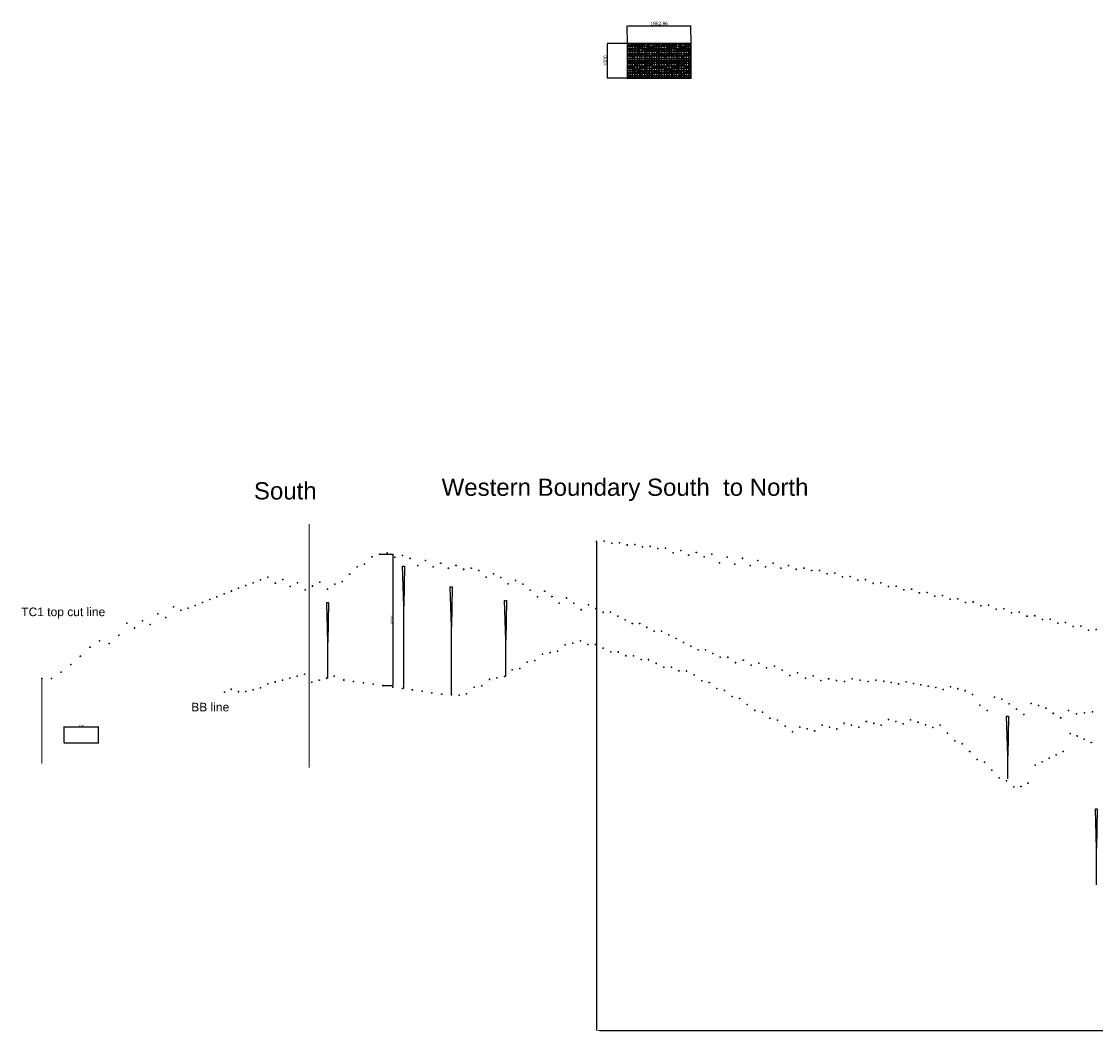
# Model space of a CAD drawing. Header units: millimetres. Extents: x -20 to 139867, y 57001 to 93759.
# Drawn here: x 72089 to 103404, y 64361 to 93759 of the extents above; entities that cross this region are included whole.
import ezdxf

# ---------------------------------------------------------------- set-up
doc = ezdxf.new("R2010")
doc.units = ezdxf.units.MM
doc.header["$PDMODE"] = 34
doc.header["$PDSIZE"] = 20
for name, color, linetype in [('cad-block.com', 250, 'Continuous'), ('hatch stone', 254, 'Continuous'), ('net', 4, 'Continuous')]:
    doc.layers.add(name, color=color, linetype=linetype)
doc.styles.get("Standard").update_dxf_attribs({"font": 'arial.ttf', "height": 100})
doc.dimstyles.new('ISO-25', dxfattribs={"dimtxt": 2.5, "dimasz": 2.5, "dimexe": 1.25, "dimexo": 0.625, "dimtad": 1, "dimtxsty": 'Standard', "dimcen": 2.5, "dimadec": 0, "dimazin": 0, "dimtfac": 1, "dimtmove": 0, "dimatfit": 3, "dimfxl": 1, "dimarcsym": 0})

# ---------------------------------------------------------------- blocks, each defined once
blk = doc.blocks.new('*D1')
at = {"color": 0, "lineweight": -2, "transparency": 16777216}
for p, q in [((82506, 78252), (82894, 78252)), ((82893, 78250), (82893, 74430)), ((82609, 74428), (82894, 74428))]:
    blk.add_line(p, q, dxfattribs=at)
at = {"color": 0, "transparency": 16777216}
for points in [[(82893, 78250), (82894, 78250), (82893, 78252)], [(82893, 74430), (82894, 74430), (82893, 74428)]]:
    blk.add_solid(points, dxfattribs=at)
at = {"layer": 'Defpoints', "color": 0, "transparency": 16777216}
for p in [(82505, 78252), (82609, 74428), (82893, 74428)]:
    blk.add_point(p, dxfattribs=at)
at = {"color": 0, "lineweight": 0, "transparency": 16777216, "insert": (82862, 76340), "char_height": 50, "attachment_point": 5, "rotation": 90}
blk.add_mtext('3824,82', dxfattribs=at)
blk = doc.blocks.new('*D2')
at = {"color": 0, "lineweight": -2, "transparency": 16777216}
for p, q in [((73332, 72765), (73332, 73234)), ((73334, 73232), (74329, 73232)), ((74332, 72765), (74332, 73234))]:
    blk.add_line(p, q, dxfattribs=at)
at = {"color": 0, "transparency": 16777216}
for points in [[(73334, 73233), (73334, 73232), (73332, 73232)], [(74329, 73233), (74329, 73232), (74332, 73232)]]:
    blk.add_solid(points, dxfattribs=at)
at = {"layer": 'Defpoints', "color": 0, "transparency": 16777216}
for p in [(74332, 73232), (73332, 72764), (74332, 72764)]:
    blk.add_point(p, dxfattribs=at)
at = {"color": 0, "lineweight": 0, "transparency": 16777216, "insert": (73832, 73259), "char_height": 50, "attachment_point": 5}
blk.add_mtext('1000', dxfattribs=at)
blk = doc.blocks.new('*D4')
at = {"color": 0, "lineweight": -2, "transparency": 16777216}
for p, q in [((88820, 78624), (88820, 64387)), ((139845, 72295), (139845, 64387)), ((88920, 64388), (139745, 64388))]:
    blk.add_line(p, q, dxfattribs=at)
at = {"color": 0, "transparency": 16777216}
for points in [[(88920, 64405), (88920, 64372), (88820, 64388)], [(139745, 64405), (139745, 64372), (139845, 64388)]]:
    blk.add_solid(points, dxfattribs=at)
at = {"layer": 'Defpoints', "color": 0, "transparency": 16777216}
for p in [(88820, 78625), (139845, 72296), (139845, 64388)]:
    blk.add_point(p, dxfattribs=at)
at = {"color": 0, "transparency": 16777216, "insert": (114332, 64690), "char_height": 500, "attachment_point": 5}
blk.add_mtext('51024,76', dxfattribs=at)
blk = doc.blocks.new('Gabion wall')
at = {"layer": 'hatch stone'}
h = blk.add_hatch(color=256, dxfattribs=at)
h.dxf.hatch_style = 1
h.paths.add_polyline_path([(401, 696), (401, 690), (424, 676), (443, 686), (444, 696)])
h.paths.add_polyline_path([(619, 470), (634, 440), (644, 438), (644, 474)])
h.paths.add_polyline_path([(603, 559), (603, 565), (606, 570), (634, 581), (645, 581), (645, 565), (645, 553), (641, 549), (641, 540), (633, 533), (627, 533)])
h.paths.add_polyline_path([(565, 645), (556, 648), (543, 678), (571, 689), (623, 695), (644, 683), (637, 656), (623, 660), (597, 660)])
h.paths.add_polyline_path([(446, 616), (442, 620), (436, 629), (440, 643), (430, 671), (438, 681), (443, 681), (456, 693), (470, 693), (479, 696), (524, 696), (536, 684), (553, 645), (541, 626), (523, 623), (492, 617)])
h.paths.add_polyline_path([(579, 572), (577, 589), (568, 623), (563, 638), (564, 641), (611, 658), (623, 657), (632, 639), (644, 601), (644, 589), (624, 582), (610, 575), (598, 573), (584, 566)])
h.paths.add_polyline_path([(512, 564), (505, 599), (502, 613), (504, 616), (538, 623), (564, 625), (574, 586), (575, 572), (544, 569), (528, 567), (514, 560)])
h.paths.add_polyline_path([(419, 577), (419, 601), (425, 613), (495, 613), (498, 606), (494, 575), (472, 575)])
h.paths.add_polyline_path([(254, 692), (257, 677), (280, 667), (304, 661), (317, 655), (334, 662), (335, 670), (326, 680), (320, 689), (284, 693)])
h.paths.add_polyline_path([(102, 668), (93, 683), (89, 696), (116, 696), (137, 696), (138, 694), (126, 676), (121, 664)])
h.paths.add_polyline_path([(91, 668), (91, 682), (86, 693), (67, 696), (35, 696), (16, 685), (6, 664), (11, 655), (25, 653)])
h.paths.add_polyline_path([(150, 694), (171, 689), (178, 683), (181, 673), (184, 664), (181, 655), (170, 649), (166, 641), (149, 648), (134, 658), (130, 664), (130, 673), (132, 681), (137, 687)])
h.paths.add_polyline_path([(181, 679), (187, 665), (193, 666), (203, 669), (219, 666), (251, 671), (254, 676), (252, 686), (218, 692), (205, 696), (189, 696), (180, 685)])
h.paths.add_polyline_path([(172, 648), (172, 624), (177, 608), (185, 603), (219, 603), (231, 612), (231, 621), (229, 636), (227, 648), (230, 659), (225, 662), (205, 666), (196, 664), (184, 653)])
h.paths.add_polyline_path([(146, 570), (162, 578), (169, 590), (174, 601), (168, 621), (168, 634), (132, 654), (115, 663), (53, 652), (28, 644), (17, 638), (7, 628), (5, 616), (5, 599), (14, 591), (25, 588), (41, 582), (48, 573), (68, 570), (75, 572), (110, 572)])
h.paths.add_polyline_path([(172, 546), (210, 546), (220, 543), (224, 549), (233, 592), (227, 598), (188, 598), (176, 593), (171, 584), (171, 555)])
h.paths.add_polyline_path([(234, 614), (234, 625), (234, 639), (230, 649), (237, 667), (272, 667), (280, 662), (306, 657), (313, 645), (311, 626), (296, 624), (276, 613), (268, 605), (239, 607)])
h.paths.add_polyline_path([(283, 609), (283, 614), (298, 622), (310, 620), (315, 600), (312, 594), (307, 592)])
h.paths.add_polyline_path([(320, 584), (341, 584), (367, 573), (413, 577), (413, 602), (437, 643), (429, 665), (390, 693), (341, 684), (341, 658), (321, 653), (316, 628), (313, 622)])
h.paths.add_polyline_path([(545, 472), (517, 476), (507, 490), (507, 535), (514, 557), (531, 566), (545, 566), (560, 570), (575, 570), (580, 564), (595, 561), (616, 540), (620, 532), (627, 530), (637, 519), (640, 481), (634, 474)])
h.paths.add_polyline_path([(367, 467), (367, 496), (376, 570), (391, 570), (450, 570), (492, 573), (501, 568), (504, 512), (502, 493), (506, 478), (506, 468), (496, 458), (458, 454), (427, 459), (375, 459)])
h.paths.add_polyline_path([(301, 487), (270, 490), (259, 485), (233, 495), (227, 504), (227, 551), (254, 590), (279, 606), (286, 604), (318, 581), (368, 568), (368, 552), (360, 486)])
h.paths.add_polyline_path([(154, 479), (148, 489), (154, 520), (154, 530), (161, 545), (181, 542), (213, 542), (221, 537), (221, 495), (211, 485), (168, 481)])
h.paths.add_polyline_path([(52, 497), (50, 513), (55, 544), (63, 560), (78, 569), (90, 567), (101, 570), (123, 565), (136, 567), (159, 560), (161, 550), (143, 510), (127, 428), (111, 428), (80, 467)])
h.paths.add_polyline_path([(5, 469), (5, 583), (27, 583), (31, 583), (42, 577), (46, 566), (46, 490), (39, 483), (28, 479), (19, 471), (10, 467)])
h.paths.add_polyline_path([(618, 354), (538, 355), (524, 355), (505, 365), (493, 387), (485, 424), (485, 446), (508, 464), (540, 468), (594, 468), (620, 455), (638, 426), (642, 412), (642, 376), (637, 363)])
h.paths.add_polyline_path([(367, 357), (369, 394), (373, 405), (371, 426), (375, 436), (379, 453), (404, 453), (432, 451), (449, 446), (470, 446), (479, 441), (486, 393), (486, 371), (478, 355), (437, 354), (396, 354)])
h.paths.add_polyline_path([(247, 374), (250, 358), (288, 354), (346, 355), (366, 372), (366, 394), (352, 419), (352, 435), (364, 435), (370, 441), (350, 473), (310, 480), (277, 486), (268, 483), (264, 477), (264, 460), (264, 444), (256, 424)])
h.paths.add_polyline_path([(115, 358), (115, 377), (126, 417), (143, 460), (169, 477), (208, 481), (245, 481), (262, 471), (262, 453), (256, 442), (247, 405), (242, 377), (230, 354), (164, 353)])
h.paths.add_polyline_path([(16, 356), (47, 356), (75, 354), (110, 356), (116, 418), (96, 438), (76, 466), (67, 472), (56, 478), (18, 468), (7, 442), (7, 371)])
h = blk.add_hatch(color=256, dxfattribs=at)
h.dxf.hatch_style = 1
h.paths.add_polyline_path([(252, 310), (245, 321), (264, 340), (312, 340), (318, 326), (300, 324)])
h.paths.add_polyline_path([(100, 327), (90, 342), (96, 344), (120, 344), (135, 341), (138, 323), (129, 324), (124, 330)])
h.paths.add_polyline_path([(11, 281), (3, 284), (3, 300), (12, 320), (16, 344), (46, 344), (48, 337), (44, 327), (19, 297)])
h.paths.add_polyline_path([(173, 310), (173, 312), (194, 316), (212, 316), (209, 306), (189, 295)], flags=17)
h.paths.add_polyline_path([(122, 326), (100, 282), (100, 223), (111, 220), (152, 251), (157, 265), (189, 290), (172, 307), (145, 312)])
h.paths.add_polyline_path([(144, 336), (139, 321), (147, 317), (179, 315), (203, 323), (229, 326), (237, 321), (245, 334), (244, 337), (238, 342), (171, 342), (164, 338), (149, 338)])
h.paths.add_polyline_path([(92, 218), (73, 223), (47, 223), (22, 229), (16, 235), (11, 258), (13, 274), (21, 293), (46, 325), (66, 333), (89, 329), (113, 318), (96, 283), (93, 251), (89, 240), (94, 224)])
h.paths.add_polyline_path([(222, 324), (230, 324), (241, 313), (248, 300), (245, 257), (242, 253), (158, 253), (157, 257), (158, 261), (167, 271), (193, 289), (211, 304), (217, 320)])
h.paths.add_polyline_path([(392, 322), (370, 314), (358, 313), (340, 320), (325, 323), (321, 329), (321, 333), (332, 342), (388, 342), (394, 331)])
h.paths.add_polyline_path([(645, 284), (648, 334), (639, 338), (630, 342), (621, 339), (618, 336), (626, 306), (634, 296), (635, 284)])
h.paths.add_polyline_path([(615, 220), (615, 207), (636, 182), (646, 176), (647, 216), (643, 227), (631, 229)])
h.paths.add_polyline_path([(516, 222), (512, 232), (507, 240), (511, 263), (517, 318), (527, 332), (536, 344), (606, 340), (615, 336), (622, 310), (635, 263), (631, 233), (603, 220), (587, 227), (547, 225)])
h.paths.add_polyline_path([(468, 269), (466, 274), (463, 289), (463, 296), (455, 298), (449, 320), (455, 326), (477, 336), (492, 337), (501, 323), (502, 318), (512, 317), (513, 308), (510, 291), (508, 262), (503, 254), (499, 253), (480, 266), (471, 266)])
h.paths.add_polyline_path([(384, 256), (378, 286), (367, 293), (366, 306), (371, 312), (435, 333), (442, 330), (447, 317), (455, 288), (459, 276), (457, 275), (449, 272), (441, 267), (399, 259), (390, 255)])
h.paths.add_polyline_path([(272, 252), (275, 233), (280, 231), (304, 232), (347, 234), (369, 232), (376, 243), (376, 280), (374, 285), (367, 286), (364, 291), (362, 303), (353, 309), (338, 318), (324, 320), (303, 321), (288, 317), (276, 308), (255, 304), (251, 295), (248, 266), (254, 257), (262, 253)])
h.paths.add_polyline_path([(262, 178), (265, 192), (269, 213), (279, 226), (295, 226), (330, 225), (346, 229), (372, 229), (374, 203), (372, 181), (366, 159), (350, 148), (327, 139), (301, 140), (288, 145), (272, 156)])
h.paths.add_polyline_path([(198, 194), (201, 218), (200, 246), (204, 248), (267, 250), (270, 247), (267, 215), (261, 189), (232, 191), (198, 193)])
h.paths.add_polyline_path([(138, 189), (131, 195), (125, 214), (130, 225), (146, 237), (171, 246), (188, 246), (196, 238), (196, 214), (193, 203), (193, 196), (192, 192), (162, 187)])
h.paths.add_polyline_path([(9, 118), (59, 109), (98, 112), (111, 129), (124, 180), (127, 189), (124, 212), (85, 216), (67, 221), (52, 221), (21, 224), (16, 219), (11, 196), (5, 150), (4, 132)])
h.paths.add_polyline_path([(112, 119), (113, 131), (128, 171), (142, 187), (161, 184), (201, 190), (221, 185), (226, 177), (224, 155), (223, 111), (218, 107), (204, 104), (180, 111), (170, 114), (156, 110), (142, 113), (115, 117)])
h.paths.add_polyline_path([(246, 91), (229, 100), (227, 111), (228, 134), (227, 162), (230, 182), (236, 188), (259, 186), (260, 183), (258, 177), (269, 155), (267, 140), (264, 114), (261, 94), (254, 91)])
h.paths.add_polyline_path([(379, 162), (427, 150), (446, 144), (473, 140), (486, 144), (491, 172), (494, 188), (504, 192), (510, 196), (510, 220), (498, 249), (478, 264), (454, 264), (399, 257), (383, 247), (379, 239), (379, 195), (376, 173), (376, 167)])
h.paths.add_polyline_path([(507, 107), (494, 136), (497, 177), (517, 199), (522, 201), (522, 216), (526, 219), (543, 220), (552, 214), (585, 224), (596, 220), (622, 193), (634, 179), (646, 171), (645, 147), (634, 128), (631, 124), (624, 120), (601, 115), (592, 117), (542, 117), (519, 106)])
h.paths.add_polyline_path([(393, 129), (395, 137), (412, 151), (424, 149), (434, 128), (439, 116), (437, 99), (427, 85), (423, 85), (410, 95), (396, 121)])
h.paths.add_polyline_path([(343, 126), (337, 136), (339, 139), (363, 151), (369, 157), (386, 144), (390, 136), (389, 129), (378, 123), (371, 121), (361, 121)])
h.paths.add_polyline_path([(456, 87), (470, 82), (486, 81), (493, 85), (501, 85), (506, 93), (501, 109), (497, 119), (489, 138), (470, 138), (445, 141), (435, 135), (440, 120), (440, 102), (451, 88)])
h.paths.add_polyline_path([(533, 8), (518, 12), (511, 23), (511, 75), (516, 81), (521, 103), (546, 113), (585, 113), (598, 110), (627, 110), (635, 89), (639, 47), (637, 19), (627, 10), (602, 8), (564, 8)])
h.paths.add_polyline_path([(434, 10), (421, 35), (417, 59), (412, 73), (413, 85), (420, 84), (427, 85), (502, 80), (504, 78), (507, 70), (508, 21), (502, 11), (487, 8), (466, 11), (461, 8), (446, 8)])
edge = h.paths.add_edge_path()
edge.add_line((304, 8), (301, 10))
edge.add_line((301, 10), (280, 12))
edge.add_arc((280, 15), 2.96, 209.2961, 270, ccw=False)
edge.add_line((278, 14), (274, 40))
edge.add_line((274, 40), (272, 64))
edge.add_line((272, 64), (273, 71))
edge.add_line((273, 71), (267, 87))
edge.add_line((267, 87), (266, 97))
edge.add_line((266, 97), (272, 103))
edge.add_line((272, 103), (268, 117))
edge.add_line((268, 117), (269, 136))
edge.add_line((269, 136), (273, 144))
edge.add_arc((277, 142), 4.67, 64.5498, 152.2084, ccw=False)
edge.add_line((279, 146), (297, 136))
edge.add_line((297, 136), (311, 137))
edge.add_arc((313, 116), 21.2, 54.6393, 95.204, ccw=False)
edge.add_arc((385, 218), 104, 234.6393, 245.4339)
edge.add_arc((351, 142), 21, 245.4339, 274.9507)
edge.add_line((352, 122), (394, 120))
edge.add_line((394, 120), (402, 105))
edge.add_line((402, 105), (408, 94))
edge.add_line((408, 94), (412, 60))
edge.add_line((412, 60), (411, 49))
edge.add_line((411, 49), (413, 37))
edge.add_arc((374, 34), 39.2, -13.0449, 4.922, ccw=False)
edge.add_line((412, 25), (401, 8))
edge.add_line((401, 8), (337, 8))
edge.add_line((337, 8), (329, 11))
edge.add_line((329, 11), (304, 8))
edge = h.paths.add_edge_path()
edge.add_line((178, 13), (173, 37))
edge.add_line((173, 37), (169, 52))
edge.add_line((169, 52), (163, 83))
edge.add_line((163, 83), (163, 95))
edge.add_arc((168, 96), 4.67, 121.7826, 180.5803, ccw=False)
edge.add_line((165, 100), (216, 98))
edge.add_line((216, 98), (236, 92))
edge.add_line((236, 92), (244, 88))
edge.add_line((244, 88), (257, 87))
edge.add_arc((256, 76), 11, 37.3875, 83.6673, ccw=False)
edge.add_line((265, 83), (268, 75))
edge.add_arc((231, 61), 39, -1.9087, 20.7767, ccw=False)
edge.add_arc((388, 56), 118, 178.0913, 190.6861)
edge.add_line((272, 34), (270, 10))
edge.add_line((270, 10), (263, 8))
edge.add_line((263, 8), (228, 8))
edge.add_line((228, 8), (218, 12))
edge.add_line((218, 12), (199, 12))
edge.add_line((199, 12), (184, 9))
edge.add_line((184, 9), (181, 9))
edge.add_line((181, 9), (178, 13))
edge = h.paths.add_edge_path()
edge.add_line((13, 15), (13, 36))
edge.add_arc((155, 36), 142, 155.7178, 180, ccw=False)
edge.add_arc((37, 90), 12.4, 106.8827, 155.7178, ccw=False)
edge.add_arc((54, 34), 71, 94.0486, 106.8827, ccw=False)
edge.add_arc((1288, -20280), 20422, 93.2235, 93.4786, ccw=False)
edge.add_arc((142, 92), 18.3, 4.1621, 95.9726, ccw=False)
edge.add_arc((391, 75), 231, 175.5292, 189.8576)
edge.add_line((163, 35), (154, 11))
edge.add_arc((148, 14), 5.94, 263.0464, 333.1808, ccw=False)
edge.add_line((148, 8), (66, 9))
edge.add_line((66, 9), (22, 11))
edge.add_arc((22, 23), 12.4, 221.3823, 267.2671, ccw=False)
at = {"color": 0}
for points in [[(146, 570), (162, 578), (169, 590), (174, 601), (168, 621), (168, 634), (132, 654), (115, 663), (53, 652), (28, 644), (17, 638), (7, 628), (5, 616), (5, 599), (14, 591), (25, 588), (41, 582), (48, 573), (68, 570), (75, 572), (110, 572), (146, 570)], [(91, 668), (91, 682), (86, 693), (67, 696), (35, 696), (16, 685), (6, 664), (11, 655), (25, 653), (91, 668)], [(102, 668), (93, 683), (89, 696), (116, 696), (137, 696), (138, 694), (126, 676), (121, 664), (102, 668)], [(150, 694), (171, 689), (178, 683), (181, 673), (184, 664), (181, 655), (170, 649), (166, 641), (149, 648), (134, 658), (130, 664), (130, 673), (132, 681), (137, 687), (150, 694)], [(172, 648), (172, 624), (177, 608), (185, 603), (219, 603), (231, 612), (231, 621), (229, 636), (227, 648), (230, 659), (225, 662), (205, 666), (196, 664), (184, 653), (172, 648)], [(181, 679), (187, 665), (193, 666), (203, 669), (219, 666), (251, 671), (254, 676), (252, 686), (218, 692), (205, 696), (189, 696), (180, 685), (181, 679)], [(234, 614), (234, 625), (234, 639), (230, 649), (237, 667), (272, 667), (280, 662), (306, 657), (313, 645), (311, 626), (296, 624), (276, 613), (268, 605), (239, 607), (234, 614)], [(254, 692), (257, 677), (280, 667), (304, 661), (317, 655), (334, 662), (335, 670), (326, 680), (320, 689), (284, 693), (254, 692)], [(320, 584), (341, 584), (367, 573), (413, 577), (413, 602), (437, 643), (429, 665), (390, 693), (390, 693), (390, 693), (390, 693), (341, 684), (341, 658), (321, 653), (316, 628), (313, 622), (320, 584)], [(401, 696), (401, 690), (424, 676), (443, 686), (444, 696)], [(446, 616), (442, 620), (436, 629), (440, 643), (430, 671), (438, 681), (443, 681), (456, 693), (470, 693), (479, 696), (524, 696), (536, 684), (553, 645), (541, 626), (523, 623), (492, 617), (446, 616)], [(565, 645), (556, 648), (543, 678), (571, 689), (623, 695), (623, 695), (644, 683), (637, 656), (623, 660), (597, 660), (565, 645)], [(579, 572), (577, 589), (568, 623), (563, 638), (564, 641), (611, 658), (623, 657), (632, 639), (644, 601), (644, 589), (624, 582), (610, 575), (598, 573), (584, 566), (579, 572)], [(5, 469), (5, 583), (27, 583), (31, 583), (42, 577), (46, 566), (46, 490), (39, 483), (28, 479), (19, 471), (10, 467), (5, 469)], [(16, 356), (47, 356), (75, 354), (110, 356), (116, 418), (96, 438), (76, 466), (67, 472), (56, 478), (18, 468), (7, 442), (7, 371), (16, 356)], [(52, 497), (50, 513), (55, 544), (63, 560), (78, 569), (90, 567), (101, 570), (123, 565), (136, 567), (159, 560), (161, 550), (143, 510), (127, 428), (111, 428), (80, 467), (52, 497)], [(115, 358), (115, 377), (126, 417), (143, 460), (169, 477), (208, 481), (245, 481), (262, 471), (262, 453), (256, 442), (247, 405), (242, 377), (230, 354), (164, 353), (115, 358)], [(154, 479), (148, 489), (154, 520), (154, 530), (161, 545), (181, 542), (213, 542), (221, 537), (221, 495), (211, 485), (168, 481), (154, 479)], [(172, 546), (210, 546), (220, 543), (224, 549), (233, 592), (227, 598), (188, 598), (176, 593), (171, 584), (171, 555), (172, 546)], [(301, 487), (270, 490), (259, 485), (233, 495), (227, 504), (227, 551), (254, 590), (279, 606), (286, 604), (318, 581), (368, 568), (368, 552), (360, 486), (301, 487)], [(247, 374), (250, 358), (288, 354), (346, 355), (366, 372), (366, 394), (352, 419), (352, 435), (364, 435), (370, 441), (350, 473), (310, 480), (277, 486), (268, 483), (264, 477), (264, 460), (264, 444), (256, 424), (247, 374)], [(283, 609), (283, 614), (298, 622), (310, 620), (315, 600), (312, 594), (307, 592), (283, 609)], [(367, 467), (367, 496), (376, 570), (391, 570), (450, 570), (492, 573), (501, 568), (504, 512), (502, 493), (506, 478), (506, 468), (496, 458), (458, 454), (427, 459), (375, 459), (367, 467)], [(367, 357), (369, 394), (373, 405), (371, 426), (375, 436), (379, 453), (404, 453), (432, 451), (449, 446), (470, 446), (479, 441), (486, 393), (486, 371), (478, 355), (437, 354), (396, 354), (367, 357)], [(419, 577), (419, 601), (425, 613), (495, 613), (498, 606), (494, 575), (472, 575), (419, 577)], [(618, 354), (538, 355), (524, 355), (505, 365), (493, 387), (485, 424), (485, 446), (508, 464), (540, 468), (594, 468), (620, 455), (638, 426), (642, 412), (642, 376), (637, 363), (618, 354)], [(512, 564), (505, 599), (502, 613), (504, 616), (538, 623), (564, 625), (574, 586), (575, 572), (544, 569), (528, 567), (514, 560), (512, 564)], [(545, 472), (517, 476), (507, 490), (507, 535), (514, 557), (531, 566), (545, 566), (560, 570), (575, 570), (580, 564), (595, 561), (616, 540), (620, 532), (627, 530), (637, 519), (640, 481), (634, 474), (545, 472)], [(603, 559), (603, 565), (606, 570), (634, 581), (645, 581), (645, 565), (645, 553), (641, 549), (641, 540), (633, 533), (627, 533), (603, 559)], [(619, 470), (634, 440), (644, 438), (644, 474), (619, 470)], [(11, 281), (3, 284), (3, 300), (12, 320), (16, 344), (46, 344), (48, 337), (44, 327), (19, 297), (11, 281)], [(9, 118), (59, 109), (98, 112), (111, 129), (124, 180), (127, 189), (124, 212), (85, 216), (67, 221), (52, 221), (21, 224), (16, 219), (11, 196), (5, 150), (4, 132), (9, 118)], [(92, 218), (73, 223), (47, 223), (22, 229), (16, 235), (11, 258), (13, 274), (21, 293), (46, 325), (66, 333), (89, 329), (113, 318), (96, 283), (93, 251), (89, 240), (94, 224), (92, 218)], [(100, 327), (90, 342), (96, 344), (120, 344), (135, 341), (138, 323), (129, 324), (124, 330), (100, 327)], [(122, 326), (100, 282), (100, 223), (111, 220), (152, 251), (157, 265), (189, 290), (172, 307), (145, 312), (122, 326)], [(138, 189), (131, 195), (125, 214), (130, 225), (146, 237), (171, 246), (188, 246), (196, 238), (196, 214), (193, 203), (193, 196), (192, 192), (162, 187), (138, 189)], [(144, 336), (139, 321), (147, 317), (179, 315), (203, 323), (229, 326), (237, 321), (245, 334), (244, 337), (238, 342), (171, 342), (164, 338), (149, 338), (144, 336)], [(222, 324), (230, 324), (241, 313), (248, 300), (245, 257), (242, 253), (158, 253), (157, 257), (158, 261), (167, 271), (193, 289), (211, 304), (217, 320), (222, 324)], [(173, 310), (173, 312), (194, 316), (212, 316), (209, 306), (189, 295), (173, 310)], [(198, 194), (201, 218), (200, 246), (204, 248), (267, 250), (270, 247), (267, 215), (261, 189), (232, 191), (198, 193)], [(252, 310), (245, 321), (264, 340), (312, 340), (318, 326), (300, 324), (252, 310)], [(272, 252), (272, 252), (272, 252), (275, 233), (280, 231), (304, 232), (347, 234), (369, 232), (376, 243), (376, 280), (374, 285), (367, 286), (364, 291), (362, 303), (353, 309), (338, 318), (324, 320), (303, 321), (288, 317), (276, 308), (255, 304), (251, 295), (248, 266), (254, 257), (262, 253), (272, 252)], [(262, 178), (265, 192), (269, 213), (279, 226), (295, 226), (330, 225), (346, 229), (372, 229), (374, 203), (372, 181), (366, 159), (350, 148), (327, 139), (301, 140), (288, 145), (272, 156), (262, 178)], [(392, 322), (370, 314), (358, 313), (340, 320), (325, 323), (321, 329), (321, 333), (332, 342), (388, 342), (394, 331), (392, 322)], [(384, 256), (378, 286), (367, 293), (366, 306), (371, 312), (435, 333), (442, 330), (447, 317), (455, 288), (459, 276), (457, 275), (449, 272), (441, 267), (399, 259), (390, 255), (384, 256)], [(379, 162), (427, 150), (446, 144), (473, 140), (486, 144), (491, 172), (494, 188), (504, 192), (510, 196), (510, 220), (498, 249), (478, 264), (454, 264), (399, 257), (383, 247), (379, 239), (379, 195), (376, 173), (376, 167), (379, 162)], [(468, 269), (466, 274), (463, 289), (463, 296), (455, 298), (449, 320), (455, 326), (477, 336), (492, 337), (501, 323), (502, 318), (512, 317), (513, 308), (510, 291), (508, 262), (503, 254), (499, 253), (480, 266), (471, 266), (468, 269)], [(507, 107), (494, 136), (497, 177), (517, 199), (522, 201), (522, 216), (526, 219), (543, 220), (552, 214), (585, 224), (596, 220), (622, 193), (634, 179), (646, 171), (645, 147), (634, 128), (631, 124), (624, 120), (601, 115), (592, 117), (542, 117), (519, 106), (507, 107)], [(516, 222), (512, 232), (507, 240), (511, 263), (517, 318), (527, 332), (536, 344), (606, 340), (615, 336), (622, 310), (635, 263), (631, 233), (603, 220), (587, 227), (547, 225), (516, 222)], [(615, 220), (615, 207), (636, 182), (646, 176), (647, 216), (643, 227), (631, 229), (615, 220)], [(645, 284), (648, 334), (639, 338), (630, 342), (621, 339), (618, 336), (626, 306), (634, 296), (635, 284), (645, 284)], [(112, 119), (113, 131), (128, 171), (142, 187), (161, 184), (201, 190), (221, 185), (226, 177), (224, 155), (223, 111), (218, 107), (204, 104), (180, 111), (170, 114), (156, 110), (142, 113), (115, 117), (112, 119)], [(246, 91), (229, 100), (227, 111), (228, 134), (227, 162), (230, 182), (236, 188), (259, 186), (260, 183), (258, 177), (269, 155), (267, 140), (264, 114), (261, 94), (254, 91), (246, 91)], [(343, 126), (337, 136), (339, 139), (363, 151), (369, 157), (386, 144), (390, 136), (389, 129), (378, 123), (371, 121), (361, 121), (343, 126)], [(393, 129), (395, 137), (412, 151), (424, 149), (434, 128), (439, 116), (437, 99), (427, 85), (423, 85), (410, 95), (396, 121), (393, 129)], [(434, 10), (421, 35), (417, 59), (412, 73), (413, 85), (420, 84), (427, 85), (502, 80), (504, 78), (507, 70), (508, 21), (502, 11), (487, 8), (466, 11), (461, 8), (446, 8), (434, 10)], [(456, 87), (470, 82), (486, 81), (493, 85), (501, 85), (506, 93), (501, 109), (497, 119), (489, 138), (470, 138), (445, 141), (435, 135), (440, 120), (440, 102), (451, 88), (456, 87)], [(533, 8), (518, 12), (511, 23), (511, 75), (516, 81), (521, 103), (546, 113), (585, 113), (598, 110), (627, 110), (635, 89), (639, 47), (637, 19), (627, 10), (602, 8), (564, 8), (533, 8)]]:
    blk.add_lwpolyline(points, close=True, dxfattribs=at)
for points in [[(13, 15), (13, 36, -0.106349), (26, 95, -0.216368), (33, 102, -0.056058), (49, 104, -0.001113), (140, 110, 0.018876), (140, 110, -0.423499), (160, 93, -0.036075), (160, 93, 0.062601), (163, 35, -0.163697), (163, 35), (154, 11, -0.315943), (148, 8), (66, 9), (66, 9), (22, 11, -0.202929), (13, 15, -2.213841)], [(178, 13), (173, 37), (169, 52), (163, 83), (163, 95, -0.262334), (165, 100), (216, 98), (236, 92), (244, 88), (257, 87, -0.204724), (265, 83), (268, 75, -0.099308), (270, 60, 0.055011), (272, 34), (270, 10), (263, 8), (228, 8), (218, 12), (199, 12), (184, 9), (181, 9), (178, 13)], [(304, 8), (301, 10), (280, 12), (280, 12, -0.271244), (278, 14), (274, 40), (272, 64), (273, 71), (267, 87), (266, 97), (272, 103), (268, 117), (269, 136), (273, 144, -0.402294), (279, 146), (297, 136), (311, 137, -0.178869), (325, 133, 0.047136), (342, 123, 0.129508), (352, 122), (394, 120), (402, 105), (408, 94), (412, 60), (411, 49), (413, 37, -0.078557), (412, 25), (401, 8), (337, 8), (329, 11)]]:
    blk.add_lwpolyline(points, format="xyb", close=True, dxfattribs=at)
at = {"layer": 'net'}
for points in [[(0, 700), (0, 350), (650, 350), (650, 700), (0, 700)], [(50, 700), (50, 350)], [(100, 700), (100, 350)], [(150, 700), (150, 350)], [(200, 700), (200, 350)], [(250, 700), (250, 350)], [(300, 700), (300, 350)], [(350, 700), (350, 350)], [(400, 700), (400, 350)], [(450, 700), (450, 350)], [(500, 700), (500, 350)], [(550, 700), (550, 350)], [(600, 700), (600, 350)], [(0, 650), (650, 650)], [(0, 600), (650, 600)], [(0, 550), (650, 550)], [(0, 500), (650, 500)], [(0, 450), (650, 450)], [(0, 400), (650, 400)], [(0, 350), (0, 0), (650, 0), (650, 350), (0, 350)], [(0, 300), (650, 300)], [(0, 250), (650, 250)], [(50, 350), (50, 0)], [(100, 350), (100, 0)], [(150, 350), (150, 0)], [(200, 350), (200, 0)], [(250, 350), (250, 0)], [(300, 350), (300, 0)], [(350, 350), (350, 0)], [(400, 350), (400, 0)], [(450, 350), (450, 0)], [(500, 350), (500, 0)], [(550, 350), (550, 0)], [(600, 350), (600, 0)], [(0, 200), (650, 200)], [(0, 150), (650, 150)], [(0, 100), (650, 100)], [(0, 50), (650, 50)]]:
    blk.add_lwpolyline(points, dxfattribs=at)
for points in [[(3, 697), (3, 353), (647, 353), (647, 697)], [(3, 347), (3, 3), (647, 3), (647, 347)]]:
    blk.add_lwpolyline(points, close=True, dxfattribs=at)
blk = doc.blocks.new('*U9')
at = {"layer": 'cad-block.com', "xscale": 1.428571428, "yscale": 1.428571428, "zscale": 1.428571428}
blk.add_blockref('Gabion wall', (-464, -500), dxfattribs=at)
blk = doc.blocks.new('*U8')
at = {"color": 0, "linetype": 'ByBlock', "lineweight": -2, "transparency": 16777216}
for p in [(0, 0), (929, 0)]:
    blk.add_blockref('*U9', p, dxfattribs=at)
blk = doc.blocks.new('*D11')
at = {"color": 0, "lineweight": -2, "transparency": 16777216}
for p, q in [((89717, 93114), (89131, 93114)), ((89133, 93111), (89133, 92116)), ((89717, 92114), (89131, 92114))]:
    blk.add_line(p, q, dxfattribs=at)
at = {"color": 0, "transparency": 16777216}
for points in [[(89132, 93111), (89133, 93111), (89133, 93114)], [(89132, 92116), (89133, 92116), (89133, 92114)]]:
    blk.add_solid(points, dxfattribs=at)
at = {"layer": 'Defpoints', "color": 0, "transparency": 16777216}
for p in [(89717, 93114), (89133, 92114), (89717, 92114)]:
    blk.add_point(p, dxfattribs=at)
at = {"color": 0, "transparency": 16777216, "insert": (89081, 92614), "char_height": 100, "attachment_point": 5, "rotation": 90}
blk.add_mtext('1000', dxfattribs=at)
blk = doc.blocks.new('*D12')
at = {"color": 0, "lineweight": -2, "transparency": 16777216}
for p, q in [((89723, 93629), (91571, 93634)), ((91574, 93114), (91573, 93635)), ((89721, 93110), (89720, 93631))]:
    blk.add_line(p, q, dxfattribs=at)
at = {"color": 0, "transparency": 16777216}
for points in [[(91571, 93634), (91571, 93633), (91573, 93634)], [(89723, 93630), (89723, 93629), (89720, 93629)]]:
    blk.add_solid(points, dxfattribs=at)
at = {"layer": 'Defpoints', "color": 0, "transparency": 16777216}
for p in [(91573, 93634), (89721, 93110), (91574, 93114)]:
    blk.add_point(p, dxfattribs=at)
at = {"color": 0, "transparency": 16777216, "insert": (90647, 93692), "char_height": 100, "attachment_point": 5, "rotation": 0.1325}
blk.add_mtext('1852,86', dxfattribs=at)

msp = doc.modelspace()

# ---------------------------------------------------------------- linework, layer by layer
at = {"color": 30, "lineweight": 0, "true_color": 0xf26722}
for p, q in [((80458.073, 72044.172), (80458.073, 79123.46)), ((80458.073, 78624.569), (80458.073, 78305.255)), ((72677.856, 74638.356), (72677.856, 72157.371))]:
    msp.add_line(p, q, dxfattribs=at)
at = {"color": 7, "lineweight": 0, "true_color": 0xffffff}
msp.add_line((73331.65, 72764.023), (74331.65, 72764.023), dxfattribs=at)
at = {"color": 30, "true_color": 0xf26722}
for points in [[(83212.044, 74345.377), (83212.044, 76753.753), (83178.294, 77909.593), (83232.175, 77909.593), (83212.044, 76753.753)], [(84602.562, 74157.756), (84602.562, 76143.405), (84568.812, 77299.245), (84622.694, 77299.245), (84602.562, 76143.405)], [(81003.964, 74640.863), (81003.964, 75695.844), (80970.214, 76851.684), (81024.096, 76851.684), (81003.964, 75695.844)], [(86181.32, 74695.195), (86181.32, 75750.176), (86147.57, 76906.016), (86201.452, 76906.016), (86181.32, 75750.176)], [(100792.209, 71719.368), (100792.209, 72385.736), (100758.459, 73541.576), (100812.34, 73541.576), (100792.209, 72385.736)], [(103378.879, 68631.907), (103378.879, 69686.888), (103345.13, 70842.729), (103399.011, 70842.729), (103378.879, 69686.888)]]:
    msp.add_lwpolyline(points, dxfattribs=at)
at = {"color": 30, "lineweight": 0, "true_color": 0xf26722}
for points in [[(73331.65, 72764.023), (73348.773, 72764.023), (73348.773, 72749.928), (73331.65, 72749.928)], [(74331.65, 72764.023), (73331.65, 72764.023), (73331.65, 72749.928), (74331.65, 72749.928)]]:
    msp.add_lwpolyline(points, close=True, dxfattribs=at)
for p in [(88819.911, 78624.569), (88819.911, 78624.569), (88819.911, 78624.569), (89043.712, 78636.575), (89491.314, 78585.099), (89267.513, 78573.094), (89715.115, 78521.619), (89938.916, 78533.624), (90162.717, 78470.143), (90386.518, 78482.148), (90610.319, 78418.668), (90834.119, 78430.673), (91057.92, 78292.023), (91281.721, 78361.156), (91729.323, 78306.807), (91505.522, 78228.193), (91953.124, 78173.844), (92176.925, 78252.458), (92400.726, 78002.6), (92624.526, 78170.169), (92848.327, 77960.829), (93072.128, 78133.319), (93519.73, 78069.648), (93967.332, 77996.853), (93295.929, 77923.978), (93743.531, 77887.127), (94191.133, 77850.277), (94414.933, 77924.058), (94638.734, 77813.426), (94862.535, 77851.263), (95086.336, 77775.851), (95310.137, 77778.468), (95533.938, 77684.78), (95757.739, 77698.737), (95981.54, 77591.867), (96205.34, 77605.825), (96429.141, 77498.954), (96652.942, 77512.912), (96876.743, 77406.041), (97100.544, 77419.999), (97324.345, 77313.129), (97548.146, 77327.087), (97771.947, 77220.216), (97995.747, 77234.174), (98219.548, 77127.303), (98443.349, 77141.261), (98667.15, 77034.391), (98890.951, 77048.349), (99114.752, 76941.478), (99338.553, 76955.436), (99562.354, 76848.565), (99786.154, 76862.523), (100009.955, 76753.247), (100233.756, 76767.745), (100457.557, 76652.149), (100681.358, 76666.647), (100905.159, 76551.051), (101128.96, 76565.548), (101352.761, 76449.953), (101576.561, 76464.45), (101800.362, 76348.854), (102024.163, 76363.352), (102247.964, 76247.756), (102471.765, 76262.254), (102695.566, 76146.658), (102919.367, 76161.155), (103143.168, 76045.56), (103366.969, 76060.057)]:
    msp.add_point(p, dxfattribs=at)
at = {"color": 6, "lineweight": 0}
for p in [(82728.351, 78288.079), (82072.668, 77962.268), (82289.064, 78173.844), (82505.46, 78252.458), (82951.242, 78170.169), (83174.133, 78217.855), (83397.023, 78133.319), (83842.805, 78069.648), (84288.586, 77996.853), (81639.876, 77672.077), (81856.272, 77883.654), (83619.914, 77923.978), (84065.696, 77887.127), (84511.477, 77850.277), (84734.368, 77924.058), (84957.259, 77813.426), (85180.15, 77851.263), (85403.04, 77775.851), (85828, 77684.78), (78616.557, 77346.635), (78826.726, 77417.95), (79043.122, 77507.882), (79259.518, 77588.323), (79475.915, 77411.754), (79692.311, 77520.243), (80125.103, 77424.115), (80774.291, 77436.475), (81207.083, 77381.887), (81423.48, 77460.501), (85615.52, 77583.115), (86040.48, 77577.909), (86252.96, 77394.825), (86465.44, 77484.996), (86677.92, 77378.126), (77986.048, 77098.721), (78196.217, 77182.524), (78406.387, 77266.327), (79908.707, 77315.626), (80341.499, 77219.498), (80557.895, 77327.987), (80990.687, 77231.859), (86890.4, 77206.535), (87102.88, 77015.769), (87315.36, 77178.342), (87527.84, 77018.246), (76514.861, 76724.983), (77145.369, 76763.509), (77355.539, 76847.312), (77565.709, 76931.115), (77775.878, 77014.918), (87740.32, 76827.479), (87952.799, 76978.559), (88165.279, 76829.956), (88590.239, 76778.775), (76060.38, 76518.649), (76287.62, 76414.742), (76725.03, 76622.553), (76935.2, 76679.706), (88377.759, 76639.189), (88802.97, 76669.207), (89015.701, 76562.127), (89228.433, 76565.164), (89441.164, 76450.441), (75151.417, 76250.289), (75378.658, 76105.98), (75605.898, 76312.314), (75833.139, 76209.379), (89653.895, 76343.361), (89866.626, 76236.28), (90079.357, 76232.875), (90292.088, 76124.595), (74924.177, 75899.646), (90504.819, 76017.515), (90717.55, 76016.181), (90930.281, 75905.829), (91143.012, 75798.749), (74081.806, 75545.156), (74362.596, 75734.248), (74643.387, 75654.12), (91355.743, 75687.064), (91568.475, 75579.983), (91781.206, 75472.903), (91993.937, 75468.298), (73801.016, 75282.342), (92206.668, 75361.218), (92419.399, 75254.137), (92645.218, 75252.117), (93096.855, 75166.48), (73520.226, 75045.259), (92871.036, 75096.816), (93322.673, 75023.248), (93548.492, 75080.004), (93774.311, 74949.681), (94000.129, 74993.529), (94225.948, 74876.113), (72677.856, 74638.356), (72677.856, 74638.356), (72677.856, 74638.356), (72958.646, 74639.866), (73239.436, 74820.109), (94451.767, 74720.813), (94677.585, 74801.086), (94903.404, 74647.245), (95129.222, 74714.611), (95355.041, 74573.677), (95580.86, 74628.135), (95810.112, 74580.857), (96039.365, 74550.792), (96268.618, 74626.929), (96497.871, 74583.933), (96727.124, 74552.611), (96956.377, 74590.271), (97185.629, 74553.612), (97401.503, 74515.188), (97833.251, 74536.282), (97617.377, 74476.763), (98049.124, 74494.102), (98264.998, 74451.921), (98480.872, 74412.041), (98696.746, 74373.617), (98912.619, 74319.327), (99128.493, 74395.851), (99342.111, 74340.093), (99555.729, 74281.314), (99769.347, 74171.262), (100410.201, 74094.016), (100623.819, 74035.237), (100837.437, 73896.442), (101478.291, 73906.718), (99982.965, 73862.53), (100196.583, 73708.163), (101051.055, 73742.076), (101264.673, 73587.71), (101691.908, 73847.939), (101905.526, 73775.988), (102119.144, 73621.622), (102564.667, 73703.455), (102796.572, 73610.801), (103028.477, 73639.33), (103260.382, 73667.267), (102332.762, 73490.121)]:
    msp.add_point(p, dxfattribs=at)
at = {"lineweight": 0}
for p in [(87913.294, 75619.031), (87913.294, 75619.031), (88134.01, 75661.099), (88134.01, 75661.099), (88354.725, 75728.023), (88354.725, 75728.023), (88575.441, 75623.012), (88575.441, 75623.012), (88796.156, 75622.732), (88796.156, 75622.732), (89016.872, 75517.721), (89016.872, 75517.721), (87030.432, 75157.113), (87030.432, 75157.113), (87251.148, 75346.004), (87251.148, 75346.004), (87471.863, 75388.072), (87471.863, 75388.072), (87692.579, 75430.14), (87692.579, 75430.14), (89237.587, 75411.872), (89237.587, 75411.872), (89458.302, 75407.267), (89458.302, 75407.267), (89679.018, 75300.186), (89679.018, 75300.186), (89899.733, 75295.582), (89899.733, 75295.582), (90120.449, 75188.501), (90120.449, 75188.501), (90341.164, 75183.896), (90341.164, 75183.896), (86368.286, 74884.086), (86368.286, 74884.086), (86589.001, 74926.154), (86589.001, 74926.154), (86809.717, 75115.045), (86809.717, 75115.045), (90561.88, 75076.816), (90561.88, 75076.816), (90782.595, 74969.735), (90782.595, 74969.735), (91003.311, 74965.13), (91003.311, 74965.13), (91224.026, 74858.05), (91224.026, 74858.05), (91444.742, 74853.445), (91444.742, 74853.445), (79471.48, 74533.712), (79471.48, 74533.712), (79685.585, 74590.481), (79685.585, 74590.481), (79899.69, 74647.249), (79899.69, 74647.249), (80113.794, 74704.018), (80113.794, 74704.018), (80327.899, 74760.786), (80327.899, 74760.786), (80542.004, 74529.58), (80542.004, 74529.58), (80756.109, 74584.094), (80756.109, 74584.094), (80970.214, 74640.863), (80970.214, 74640.863), (81184.319, 74699.779), (81184.319, 74699.779), (81469.173, 74592.155), (81469.173, 74592.155), (81754.027, 74551.026), (81754.027, 74551.026), (85706.139, 74611.059), (85706.139, 74611.059), (85926.855, 74653.127), (85926.855, 74653.127), (86147.57, 74695.195), (86147.57, 74695.195), (91665.457, 74745.404), (91665.457, 74745.404), (91886.173, 74571.172), (91886.173, 74571.172), (92106.888, 74515.996), (92106.888, 74515.996), (77999.609, 74240.748), (77999.609, 74240.748), (77999.609, 74240.748), (77999.609, 74240.748), (78186.85, 74320.812), (78186.85, 74320.812), (78400.955, 74252.741), (78400.955, 74252.741), (78615.06, 74255.205), (78615.06, 74255.205), (78829.165, 74306.638), (78829.165, 74306.638), (79043.27, 74363.407), (79043.27, 74363.407), (79257.375, 74476.944), (79257.375, 74476.944), (82038.88, 74509.896), (82038.88, 74509.896), (82323.734, 74468.766), (82323.734, 74468.766), (82608.587, 74427.636), (82608.587, 74427.636), (82893.441, 74386.507), (82893.441, 74386.507), (83178.294, 74345.377), (83178.294, 74345.377), (83463.148, 74304.247), (83463.148, 74304.247), (83748.001, 74263.117), (83748.001, 74263.117), (84032.855, 74221.988), (84032.855, 74221.988), (85264.709, 74380.1), (85264.709, 74380.1), (85485.424, 74422.168), (85485.424, 74422.168), (92327.604, 74341.764), (92327.604, 74341.764), (92548.319, 74286.588), (92548.319, 74286.588), (84317.709, 74180.858), (84317.709, 74180.858), (84602.562, 74157.756), (84602.562, 74157.756), (84823.278, 74149.142), (84823.278, 74149.142), (85043.993, 74191.209), (85043.993, 74191.209), (92769.035, 74112.355), (92769.035, 74112.355), (92989.75, 74057.179), (92989.75, 74057.179), (93210.465, 73882.947), (93210.465, 73882.947), (93431.181, 73708.715), (93431.181, 73708.715), (93651.896, 73653.539), (93651.896, 73653.539), (93872.612, 73479.306), (93872.612, 73479.306), (94093.327, 73424.13), (94093.327, 73424.13), (95388.112, 73276.67), (95388.112, 73276.67), (96032.554, 73331.282), (96032.554, 73331.282), (96247.368, 73276.115), (96247.368, 73276.115), (96676.995, 73385.895), (96676.995, 73385.895), (96891.809, 73330.728), (96891.809, 73330.728), (97106.623, 73275.561), (97106.623, 73275.561), (97321.437, 73440.507), (97321.437, 73440.507), (97536.251, 73385.34), (97536.251, 73385.34), (97751.065, 73318.969), (97751.065, 73318.969), (97965.879, 73435.712), (97965.879, 73435.712), (98180.693, 73360.736), (98180.693, 73360.736), (98395.506, 73285.761), (98395.506, 73285.761), (98825.134, 73275.882), (98825.134, 73275.882), (94314.043, 73249.898), (94314.043, 73249.898), (94528.857, 73079.204), (94528.857, 73079.204), (94743.671, 73222.058), (94743.671, 73222.058), (94958.484, 73166.891), (94958.484, 73166.891), (95173.298, 73111.724), (95173.298, 73111.724), (95602.926, 73221.503), (95602.926, 73221.503), (95817.74, 73166.336), (95817.74, 73166.336), (96462.182, 73220.948), (96462.182, 73220.948), (98610.32, 73210.785), (98610.32, 73210.785), (99039.948, 73047.393), (99039.948, 73047.393), (102610.77, 73036.946), (102610.77, 73036.946), (102815.457, 72962.243), (102815.457, 72962.243), (99254.762, 72818.904), (99254.762, 72818.904), (99469.576, 72737.499), (99469.576, 72737.499), (103020.144, 72868.885), (103020.144, 72868.885), (103224.831, 72775.528), (103224.831, 72775.528), (99684.39, 72509.01), (99684.39, 72509.01), (102201.395, 72412.765), (102201.395, 72412.765), (102406.082, 72512.163), (102406.082, 72512.163), (99899.204, 72280.521), (99899.204, 72280.521), (100114.017, 72199.116), (100114.017, 72199.116), (101587.334, 72114.569), (101587.334, 72114.569), (101792.021, 72213.968), (101792.021, 72213.968), (101996.708, 72313.366), (101996.708, 72313.366), (100328.831, 71970.627), (100328.831, 71970.627), (100543.645, 71742.138), (100543.645, 71742.138), (100758.459, 71660.733), (100758.459, 71660.733), (100973.273, 71479.214), (100973.273, 71479.214), (101177.96, 71490.388), (101177.96, 71490.388), (101382.647, 71589.786), (101382.647, 71589.786)]:
    msp.add_point(p, dxfattribs=at)

# ---------------------------------------------------------------- block references
at = {"color": 1}
msp.add_blockref('*U8', (90181.425, 92613.831), dxfattribs=at)

# ---------------------------------------------------------------- texts
at = {"color": 30, "lineweight": 0, "true_color": 0xf26722, "char_height": 500}
for s, width, insert, attachment_point in [('Western Boundary South  to North', 11841.73443, (84316.298, 80453.859), 1), ('South', 8712.27164, (80678.636, 80347.965), 3)]:
    msp.add_mtext_dynamic_manual_height_columns(s, width=width, gutter_width=12.5, heights=[0], dxfattribs=dict(at, insert=insert, attachment_point=attachment_point))
at = {"color": 30, "true_color": 0xf26722, "char_height": 250, "attachment_point": 1}
for s, insert in [('TC1 top cut line', (72081.121, 76700.4)), ('BB line', (77029.293, 73928.483))]:
    msp.add_mtext_dynamic_manual_height_columns(s, width=3201.78006, gutter_width=12.5, heights=[0], dxfattribs=dict(at, insert=insert))

# ---------------------------------------------------------------- dimensions: what is measured, and where the dimension line sits
at = {"color": 30, "true_color": 0xf26722}
dim = msp.add_aligned_dim(p1=(89721.425, 93109.545), p2=(91574.282, 93113.831), distance=519.926, dimstyle='ISO-25', dxfattribs=at)
dim.commit()
dim.dimension.update_dxf_attribs({"geometry": '*D12', "text_midpoint": (90646.51, 93692.333)})
dim = msp.add_linear_dim(base=(89132.555, 92113.831), p1=(89717.139, 93113.831), p2=(89717.139, 92113.831), angle=90, dimstyle='ISO-25', dxfattribs=at)
dim.commit()
dim.dimension.update_dxf_attribs({"geometry": '*D11', "text_midpoint": (89080.872, 92613.831)})
dim = msp.add_linear_dim(base=(139844.673, 64388.454), p1=(88819.911, 78624.569), p2=(139844.673, 72295.79), dimstyle='ISO-25', override={"dimtxt": 500, "dimasz": 100}, dxfattribs=at)
dim.commit()
dim.dimension.update_dxf_attribs({"geometry": '*D4', "text_midpoint": (114332.292, 64689.557)})
at = {"color": 30, "lineweight": 0, "true_color": 0xf26722}
dim = msp.add_linear_dim(base=(82893.163, 74427.636), p1=(82505.46, 78252.458), p2=(82608.587, 74427.636), angle=90, dimstyle='ISO-25', override={"dimtxt": 50}, dxfattribs=at)
dim.commit()
dim.dimension.update_dxf_attribs({"geometry": '*D1', "text_midpoint": (82862.49, 76340.047)})
dim = msp.add_linear_dim(base=(74331.65, 73232.481), p1=(73331.65, 72764.023), p2=(74331.65, 72764.023), dimstyle='ISO-25', override={"dimtxt": 50}, dxfattribs=at)
dim.commit()
dim.dimension.update_dxf_attribs({"geometry": '*D2', "text_midpoint": (73831.65, 73258.635)})

doc.saveas('drawing.dxf')
